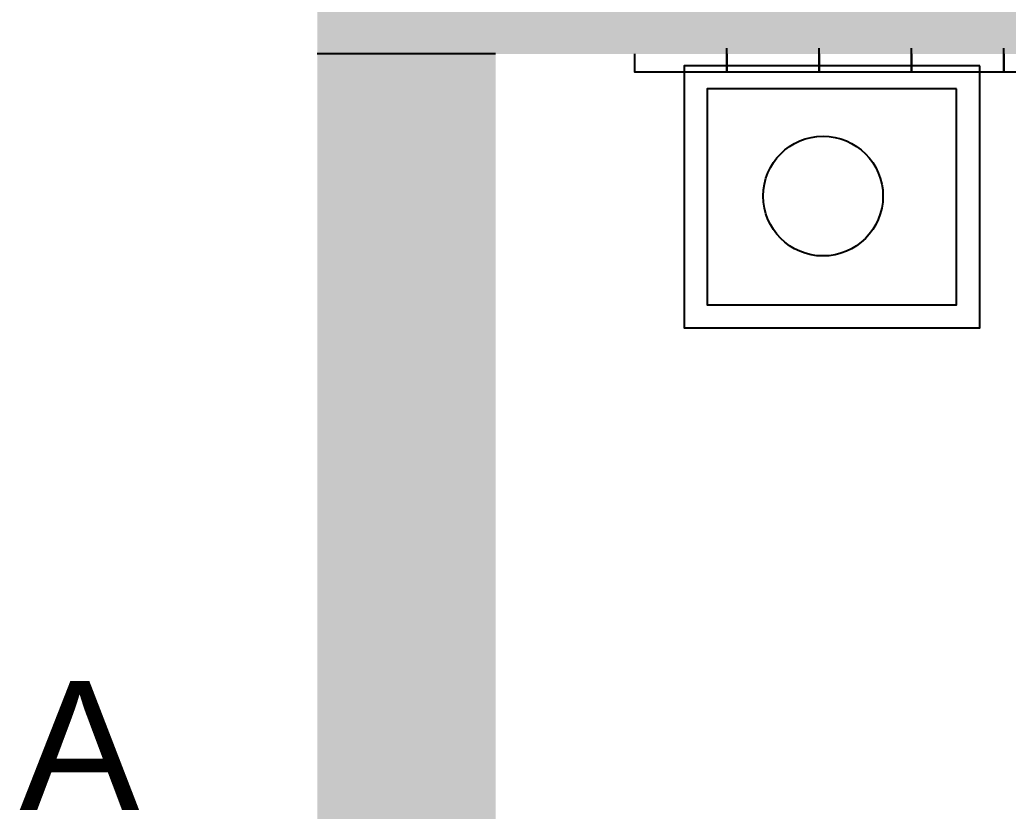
# Model space of a CAD drawing. Header units: feet. Extents: x 600 to 2744, y 411 to 1435.
# Drawn here: x 602.63 to 645.48, y 1014.43 to 1048.74 of the extents above; entities that cross this region are included whole.
import ezdxf

# ---------------------------------------------------------------- set-up
doc = ezdxf.new("R2010")
doc.units = ezdxf.units.FT
doc.styles.get("Standard").update_dxf_attribs({"font": 'arial.ttf'})

msp = doc.modelspace()

# ---------------------------------------------------------------- hatches: boundary and pattern name
at = {"true_color": 0x000000}
h = msp.add_hatch(color=18, dxfattribs=at)
h.dxf.hatch_style = 1
h.paths.add_polyline_path([(756.535, 1051.124), (615.528, 1051.124), (615.528, 1047.26), (623.255, 1047.26), (756.535, 1047.26)])
h.paths.add_polyline_path([(623.255, 1047.26), (615.528, 1047.26), (615.528, 1005.855), (623.255, 1005.855)])
h.paths.add_polyline_path([(623.257, 940.201), (615.53, 940.201), (615.53, 917.022), (623.257, 917.022)])
h.paths.add_polyline_path([(623.257, 917.022), (615.53, 917.022), (615.53, 909.296), (623.257, 909.296)])
h.paths.add_polyline_path([(646.436, 917.022), (623.257, 917.022), (623.257, 909.296), (646.436, 909.296)])
h.paths.add_polyline_path([(795.167, 917.021), (712.108, 917.021), (712.108, 909.294), (795.167, 909.294)])
h.paths.add_polyline_path([(802.896, 991.305), (794.896, 991.305), (794.896, 917.021), (795.167, 917.021), (795.167, 909.296), (802.896, 909.296)])
h.paths.add_polyline_path([(802.896, 1156.296), (794.896, 1156.296), (794.896, 991.305), (802.896, 991.305)])

# ---------------------------------------------------------------- linework, layer by layer
msp.add_line((623.255, 1047.26), (615.528, 1047.26))
for points in [[(629.279, 1047.259), (629.279, 1046.482), (633.279, 1046.482), (633.279, 1047.509)], [(633.279, 1047.259), (633.279, 1046.482), (637.279, 1046.482), (637.279, 1047.509)], [(637.279, 1047.26), (637.279, 1046.483), (641.279, 1046.483), (641.279, 1047.51)], [(641.279, 1047.259), (641.279, 1046.482), (645.279, 1046.482), (645.279, 1047.509)], [(645.279, 1047.259), (645.279, 1046.482), (649.279, 1046.482), (649.279, 1047.509)]]:
    msp.add_lwpolyline(points)
for points in [[(644.239, 1046.749), (631.431, 1046.749), (631.431, 1035.388), (644.239, 1035.388)], [(643.239, 1045.749), (632.431, 1045.749), (632.431, 1036.388), (643.239, 1036.388)]]:
    msp.add_lwpolyline(points, close=True)
at = {"color": 18, "true_color": 0x000000}
msp.add_circle((637.452, 1041.098), 2.596, dxfattribs=at)

# ---------------------------------------------------------------- texts
at = {"color": 18, "true_color": 0x000000, "insert": (602.617, 1020.073), "char_height": 5.584, "attachment_point": 1}
msp.add_mtext_dynamic_manual_height_columns('A', width=18.85407, gutter_width=27.919, heights=[11.847], dxfattribs=at)

doc.saveas('drawing.dxf')
